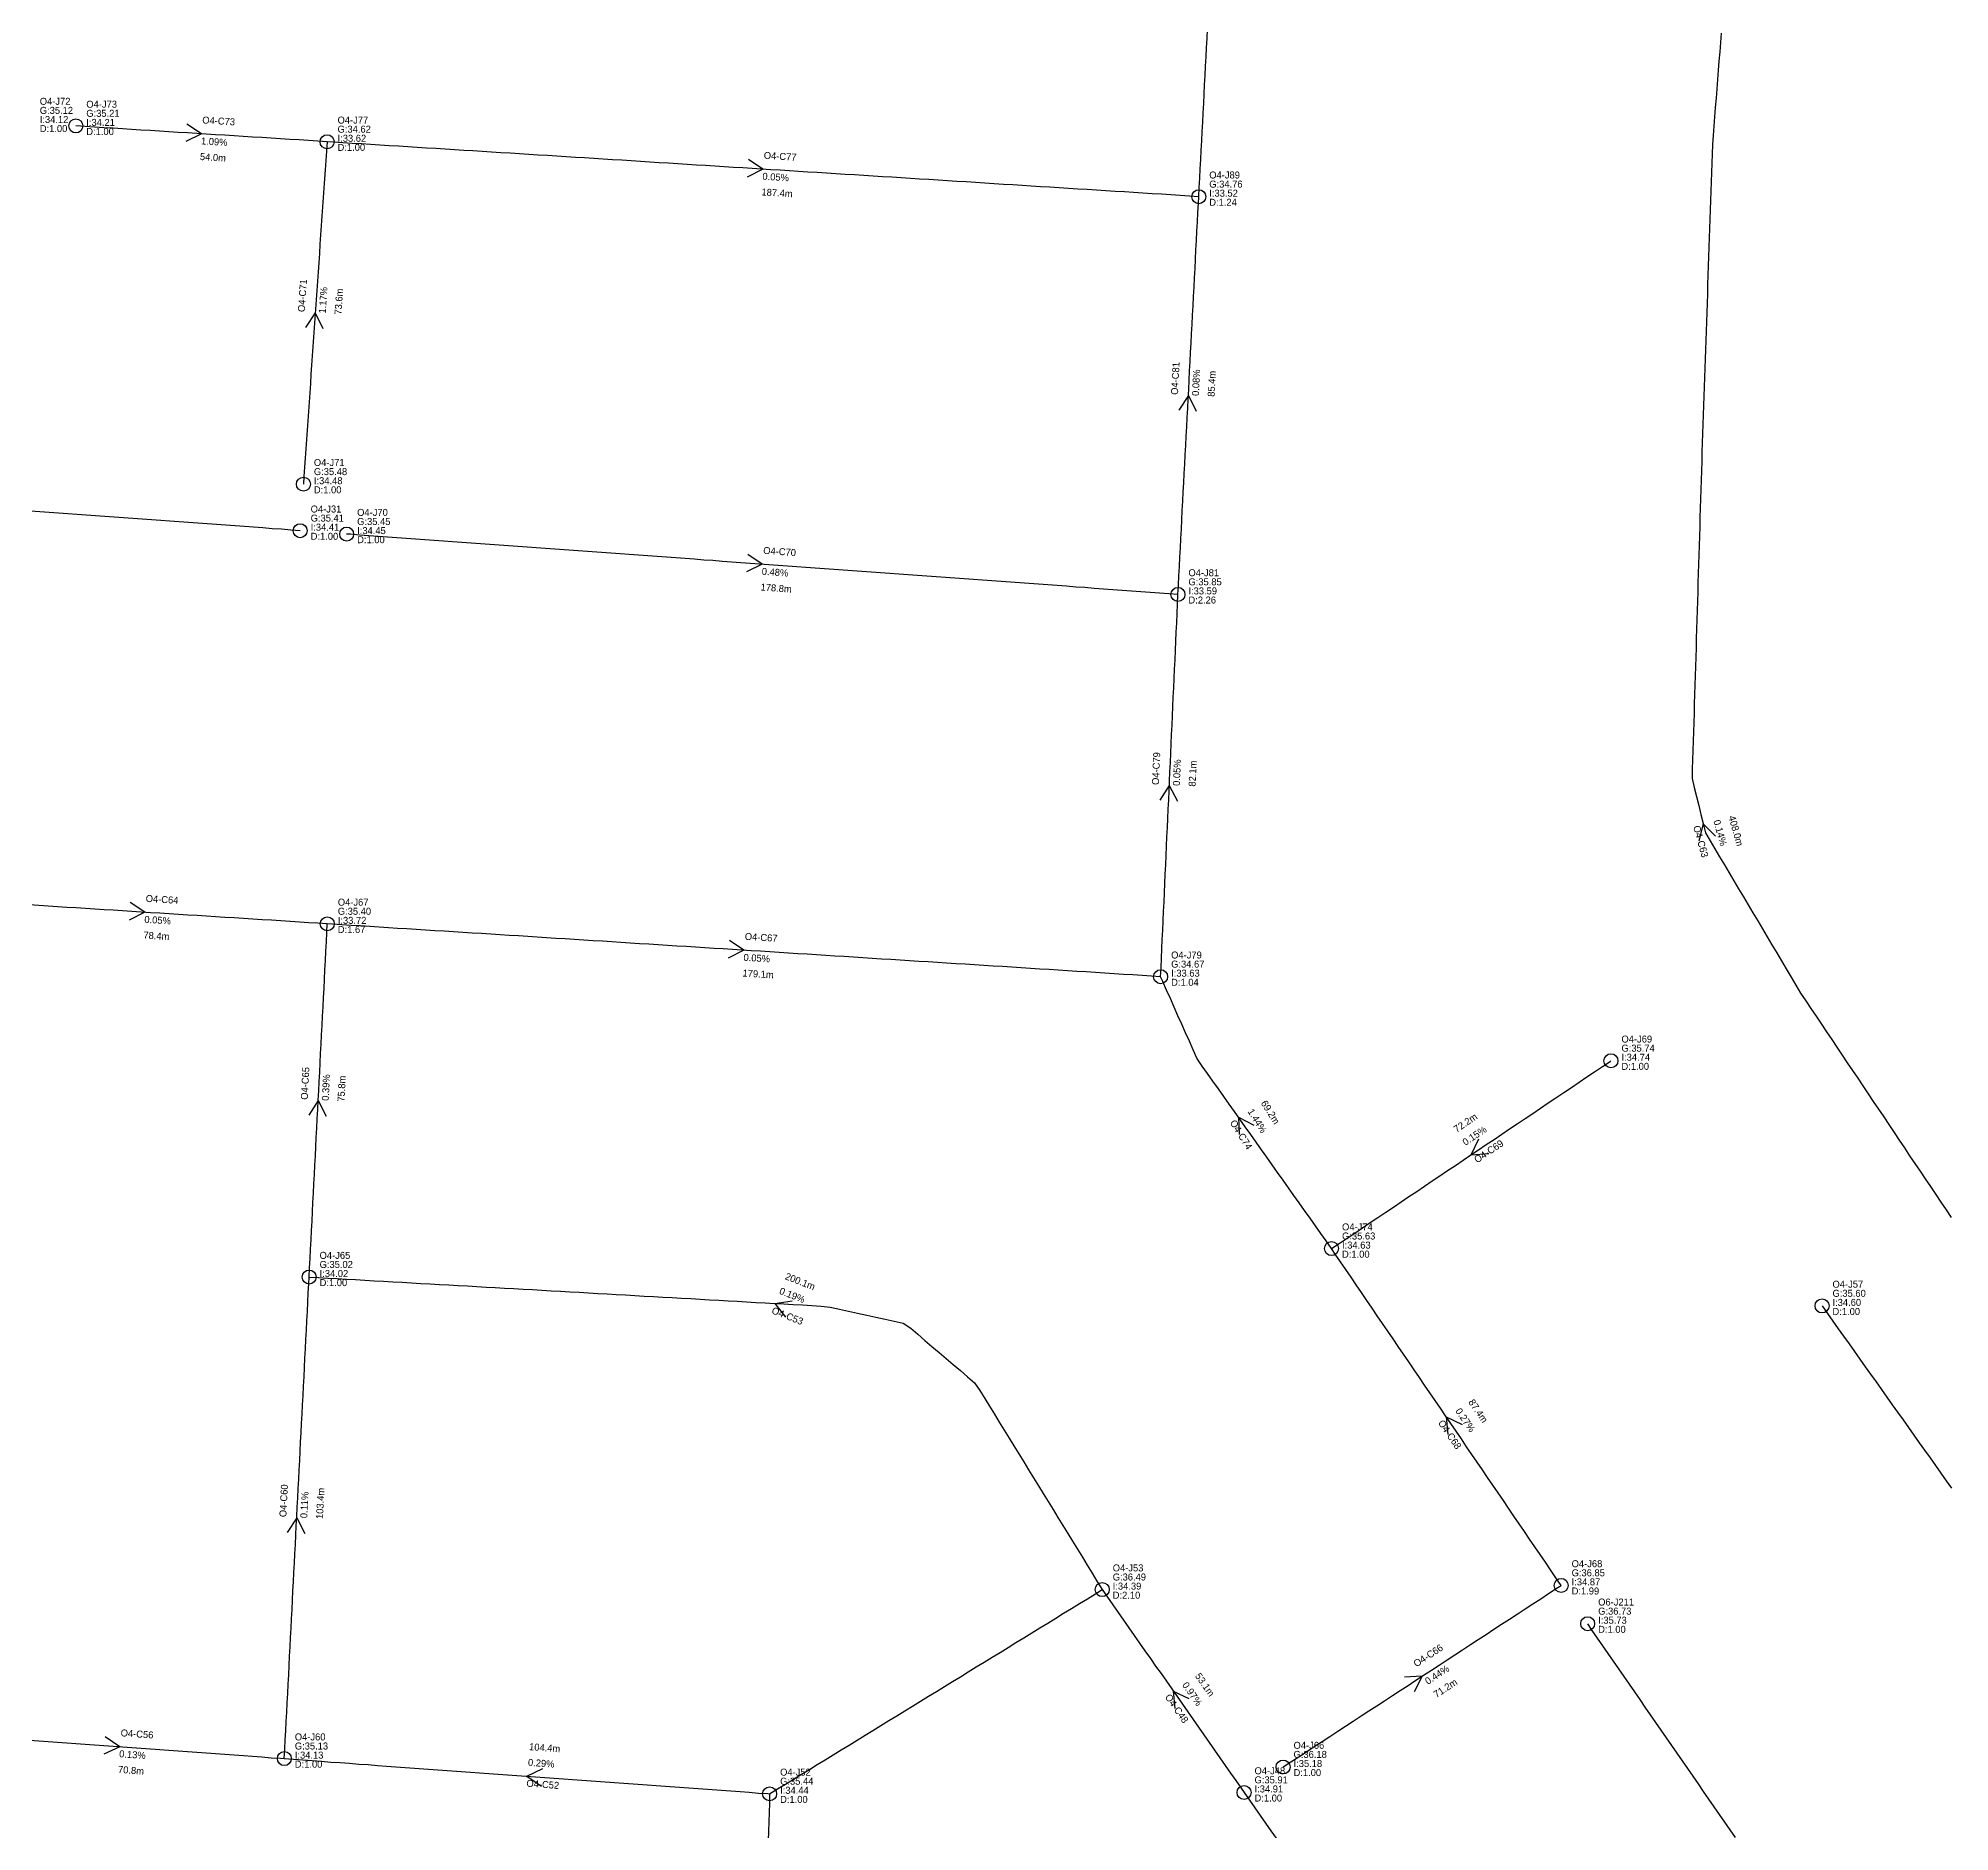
# Model space of a CAD drawing. Header units: metres. Extents: x 607160 to 610559, y 2613470 to 2618337.
# Drawn here: x 608992.1 to 609402.1, y 2615741.9 to 2616126.6 of the extents above; entities that cross this region are included whole.
import ezdxf

# ---------------------------------------------------------------- set-up
doc = ezdxf.new("R2010")
doc.units = ezdxf.units.M
for name, color, linetype in [('SW-DRAIN-LABELS', 3, 'Continuous'), ('SW-DRAIN-ORPHAN', 8, 'Continuous'), ('SW-DRAIN-SUB-04', 4, 'Continuous'), ('SW-DRAIN-SUB-06', 6, 'Continuous'), ('SW-JUNCTIONS', 7, 'Continuous')]:
    doc.layers.add(name, color=color, linetype=linetype)

msp = doc.modelspace()

# ---------------------------------------------------------------- linework, layer by layer
at = {"layer": 'SW-DRAIN-ORPHAN'}
msp.add_lwpolyline([(609148.98, 2615750.02), (609150.69, 2615751.07), (609152.39, 2615752.11), (609154.1, 2615753.16), (609155.8, 2615754.21), (609157.51, 2615755.25), (609159.21, 2615756.3), (609160.92, 2615757.34), (609162.62, 2615758.39), (609164.32, 2615759.44), (609166.03, 2615760.48), (609167.73, 2615761.53), (609169.44, 2615762.58), (609171.14, 2615763.62), (609172.85, 2615764.67), (609174.55, 2615765.71), (609176.26, 2615766.76), (609177.96, 2615767.81), (609179.66, 2615768.85), (609181.37, 2615769.9), (609183.07, 2615770.95), (609184.78, 2615771.99), (609186.48, 2615773.04), (609188.19, 2615774.08), (609189.89, 2615775.13), (609191.6, 2615776.18), (609193.3, 2615777.22), (609195.01, 2615778.27), (609196.71, 2615779.32), (609198.41, 2615780.36), (609200.12, 2615781.41), (609201.82, 2615782.45), (609203.53, 2615783.5), (609205.23, 2615784.55), (609206.94, 2615785.59), (609208.64, 2615786.64), (609210.35, 2615787.69), (609212.05, 2615788.73), (609213.75, 2615789.78), (609215.46, 2615790.83), (609217.16, 2615791.87), (609218.87, 2615792.92), (609220.33, 2615793.82)], dxfattribs=at)
at = {"layer": 'SW-DRAIN-SUB-04'}
for p, q in [((609027.1, 2616106.06), (609023.97, 2616108.13)), ((609027.1, 2616106.06), (609023.74, 2616104.39)), ((609147.55, 2616098.47), (609144.19, 2616096.8)), ((609147.55, 2616098.47), (609144.42, 2616100.55)), ((609051.51, 2616067.64), (609049.41, 2616064.53)), ((609051.51, 2616067.64), (609053.15, 2616064.27)), ((609238.81, 2616049.93), (609236.77, 2616046.78)), ((609238.81, 2616049.93), (609240.51, 2616046.58)), ((609147.41, 2616013.74), (609144.04, 2616012.11)), ((609147.41, 2616013.74), (609144.31, 2616015.85)), ((609234.72, 2615966.27), (609232.7, 2615963.11)), ((609234.72, 2615966.27), (609236.44, 2615962.94)), ((609349.23, 2615958.08), (609348.3, 2615954.45)), ((609349.23, 2615958.08), (609351.91, 2615955.45)), ((609014.96, 2615939.09), (609011.61, 2615937.42)), ((609014.96, 2615939.09), (609011.84, 2615941.16)), ((609143.48, 2615930.94), (609140.12, 2615929.28)), ((609143.48, 2615930.94), (609140.36, 2615933.02)), ((609052.15, 2615898.73), (609050.11, 2615895.59)), ((609052.15, 2615898.73), (609053.86, 2615895.39)), ((609249.53, 2615895.17), (609252.85, 2615893.42)), ((609249.53, 2615895.17), (609249.67, 2615891.42)), ((609299.49, 2615887.1), (609301.14, 2615890.47)), ((609299.49, 2615887.1), (609303.23, 2615887.36)), ((609150.09, 2615855.2), (609153.8, 2615855.76)), ((609150.09, 2615855.2), (609152.42, 2615852.27)), ((609294.14, 2615830.84), (609297.52, 2615829.21)), ((609294.14, 2615830.84), (609294.43, 2615827.1)), ((609047.54, 2615809.21), (609045.5, 2615806.07)), ((609047.54, 2615809.21), (609049.25, 2615805.87)), ((609288.95, 2615775.25), (609285.2, 2615775.04)), ((609288.95, 2615775.25), (609287.25, 2615771.9)), ((609235.54, 2615772.06), (609238.94, 2615770.47)), ((609235.54, 2615772.06), (609235.87, 2615768.33)), ((609009.57, 2615760.13), (609006.46, 2615762.23)), ((609009.57, 2615760.13), (609006.19, 2615758.49)), ((609096.93, 2615753.79), (609100.31, 2615755.43)), ((609096.93, 2615753.79), (609100.04, 2615751.69))]:
    msp.add_line(p, q, dxfattribs=at)
for points in [[(609241.04, 2616092.58), (609241.15, 2616094.58), (609241.25, 2616096.58), (609241.36, 2616098.58), (609241.46, 2616100.57), (609241.57, 2616102.57), (609241.67, 2616104.57), (609241.78, 2616106.57), (609241.88, 2616108.56), (609241.98, 2616110.56), (609242.09, 2616112.56), (609242.19, 2616114.55), (609242.3, 2616116.55), (609242.4, 2616118.55), (609242.51, 2616120.55), (609242.61, 2616122.54), (609242.72, 2616124.54), (609242.82, 2616126.54), (609242.93, 2616128.53)], [(609353.11, 2616127.66), (609352.95, 2616125.67), (609352.79, 2616123.68), (609352.63, 2616121.68), (609352.47, 2616119.69), (609352.31, 2616117.7), (609352.15, 2616115.7), (609351.99, 2616113.71), (609351.83, 2616111.71), (609351.67, 2616109.72), (609351.51, 2616107.73), (609351.35, 2616105.73), (609351.22, 2616103.74), (609351.15, 2616101.74), (609351.09, 2616099.74), (609351.02, 2616097.74), (609350.95, 2616095.74), (609350.88, 2616093.74), (609350.81, 2616091.75), (609350.75, 2616089.75), (609350.68, 2616087.75), (609350.61, 2616085.75), (609350.54, 2616083.75), (609350.47, 2616081.75), (609350.41, 2616079.75), (609350.34, 2616077.75), (609350.27, 2616075.75), (609350.2, 2616073.76), (609350.13, 2616071.76), (609350.06, 2616069.76), (609350, 2616067.76), (609349.93, 2616065.76), (609349.86, 2616063.76), (609349.79, 2616061.76), (609349.72, 2616059.76), (609349.66, 2616057.77), (609349.59, 2616055.77), (609349.52, 2616053.77), (609349.45, 2616051.77), (609349.38, 2616049.77), (609349.32, 2616047.77), (609349.25, 2616045.77), (609349.18, 2616043.77), (609349.11, 2616041.77), (609349.04, 2616039.78), (609348.98, 2616037.78), (609348.92, 2616035.78), (609348.86, 2616033.78), (609348.8, 2616031.78), (609348.74, 2616029.78), (609348.68, 2616027.78), (609348.61, 2616025.78), (609348.55, 2616023.78), (609348.49, 2616021.78), (609348.43, 2616019.79), (609348.37, 2616017.79), (609348.31, 2616015.79), (609348.25, 2616013.79), (609348.19, 2616011.79), (609348.12, 2616009.79), (609348.06, 2616007.79), (609348, 2616005.79), (609347.94, 2616003.79), (609347.88, 2616001.79), (609347.82, 2615999.79), (609347.76, 2615997.8), (609347.7, 2615995.8), (609347.63, 2615993.8), (609347.57, 2615991.8), (609347.51, 2615989.8), (609347.45, 2615987.8), (609347.39, 2615985.8), (609347.33, 2615983.8), (609347.27, 2615981.8), (609347.21, 2615979.8), (609347.14, 2615977.8), (609347.08, 2615975.81), (609347.02, 2615973.81), (609346.96, 2615971.81), (609346.9, 2615969.81), (609346.84, 2615967.81), (609347.31, 2615965.87), (609347.79, 2615963.93), (609348.27, 2615961.98), (609348.75, 2615960.04), (609349.23, 2615958.1), (609349.71, 2615956.16), (609350.71, 2615954.43), (609351.73, 2615952.71), (609352.75, 2615950.99), (609353.78, 2615949.27), (609354.8, 2615947.56), (609355.82, 2615945.84), (609356.84, 2615944.12), (609357.87, 2615942.4), (609358.89, 2615940.68), (609359.91, 2615938.96), (609360.93, 2615937.24), (609361.96, 2615935.52), (609362.98, 2615933.81), (609364, 2615932.09), (609365.02, 2615930.37), (609366.05, 2615928.65), (609367.07, 2615926.93), (609368.09, 2615925.21), (609369.12, 2615923.49), (609370.14, 2615921.77), (609371.24, 2615920.11), (609372.36, 2615918.45), (609373.47, 2615916.79), (609374.59, 2615915.13), (609375.7, 2615913.46), (609376.82, 2615911.8), (609377.93, 2615910.14), (609379.04, 2615908.48), (609380.16, 2615906.82), (609381.27, 2615905.16), (609382.39, 2615903.5), (609383.5, 2615901.84), (609384.62, 2615900.18), (609385.73, 2615898.52), (609386.85, 2615896.86), (609387.96, 2615895.2), (609389.08, 2615893.54), (609390.19, 2615891.88), (609391.3, 2615890.22), (609392.42, 2615888.56), (609393.53, 2615886.89), (609394.65, 2615885.23), (609395.76, 2615883.57), (609396.88, 2615881.91), (609397.99, 2615880.25), (609399.11, 2615878.59), (609400.22, 2615876.93), (609401.34, 2615875.27), (609402.45, 2615873.61)], [(609054.05, 2616104.36), (609052.05, 2616104.49), (609050.06, 2616104.61), (609048.06, 2616104.74), (609046.06, 2616104.86), (609044.07, 2616104.99), (609042.07, 2616105.11), (609040.08, 2616105.24), (609038.08, 2616105.37), (609036.08, 2616105.49), (609034.09, 2616105.62), (609032.09, 2616105.74), (609030.1, 2616105.87), (609028.1, 2616106), (609026.1, 2616106.12), (609024.11, 2616106.25), (609022.11, 2616106.37), (609020.12, 2616106.5), (609018.12, 2616106.63), (609016.12, 2616106.75), (609014.13, 2616106.88), (609012.13, 2616107), (609010.14, 2616107.13), (609008.14, 2616107.25), (609006.14, 2616107.38), (609004.15, 2616107.51), (609002.15, 2616107.63), (609000.16, 2616107.76), (609000.15, 2616107.76)], [(609054.05, 2616104.36), (609053.91, 2616102.36), (609053.77, 2616100.37), (609053.63, 2616098.37), (609053.5, 2616096.38), (609053.36, 2616094.38), (609053.22, 2616092.39), (609053.08, 2616090.39), (609052.94, 2616088.4), (609052.81, 2616086.4), (609052.67, 2616084.41), (609052.53, 2616082.41), (609052.39, 2616080.42), (609052.25, 2616078.42), (609052.12, 2616076.43), (609051.98, 2616074.43), (609051.84, 2616072.44), (609051.7, 2616070.44), (609051.56, 2616068.45), (609051.43, 2616066.45), (609051.29, 2616064.45), (609051.15, 2616062.46), (609051.01, 2616060.46), (609050.87, 2616058.47), (609050.74, 2616056.47), (609050.6, 2616054.48), (609050.46, 2616052.48), (609050.32, 2616050.49), (609050.18, 2616048.49), (609050.05, 2616046.5), (609049.91, 2616044.5), (609049.77, 2616042.51), (609049.63, 2616040.51), (609049.49, 2616038.52), (609049.36, 2616036.52), (609049.22, 2616034.53), (609049.08, 2616032.53), (609048.97, 2616030.91)], [(609241.04, 2616092.58), (609239.05, 2616092.71), (609237.05, 2616092.84), (609235.05, 2616092.96), (609233.06, 2616093.09), (609231.06, 2616093.21), (609229.07, 2616093.34), (609227.07, 2616093.46), (609225.07, 2616093.59), (609223.08, 2616093.72), (609221.08, 2616093.84), (609219.09, 2616093.97), (609217.09, 2616094.09), (609215.09, 2616094.22), (609213.1, 2616094.34), (609211.1, 2616094.47), (609209.11, 2616094.6), (609207.11, 2616094.72), (609205.11, 2616094.85), (609203.12, 2616094.97), (609201.12, 2616095.1), (609199.13, 2616095.22), (609197.13, 2616095.35), (609195.13, 2616095.48), (609193.14, 2616095.6), (609191.14, 2616095.73), (609189.15, 2616095.85), (609187.15, 2616095.98), (609185.15, 2616096.1), (609183.16, 2616096.23), (609181.16, 2616096.36), (609179.17, 2616096.48), (609177.17, 2616096.61), (609175.17, 2616096.73), (609173.18, 2616096.86), (609171.18, 2616096.98), (609169.19, 2616097.11), (609167.19, 2616097.23), (609165.19, 2616097.36), (609163.2, 2616097.49), (609161.2, 2616097.61), (609159.2, 2616097.74), (609157.21, 2616097.86), (609155.21, 2616097.99), (609153.22, 2616098.11), (609151.22, 2616098.24), (609149.22, 2616098.37), (609147.23, 2616098.49), (609145.23, 2616098.62), (609143.24, 2616098.74), (609141.24, 2616098.87), (609139.24, 2616098.99), (609137.25, 2616099.12), (609135.25, 2616099.25), (609133.26, 2616099.37), (609131.26, 2616099.5), (609129.26, 2616099.62), (609127.27, 2616099.75), (609125.27, 2616099.87), (609123.28, 2616100), (609121.28, 2616100.13), (609119.28, 2616100.25), (609117.29, 2616100.38), (609115.29, 2616100.5), (609113.3, 2616100.63), (609111.3, 2616100.75), (609109.3, 2616100.88), (609107.31, 2616101.01), (609105.31, 2616101.13), (609103.32, 2616101.26), (609101.32, 2616101.38), (609099.32, 2616101.51), (609097.33, 2616101.63), (609095.33, 2616101.76), (609093.34, 2616101.89), (609091.34, 2616102.01), (609089.34, 2616102.14), (609087.35, 2616102.26), (609085.35, 2616102.39), (609083.36, 2616102.51), (609081.36, 2616102.64), (609079.36, 2616102.77), (609077.37, 2616102.89), (609075.37, 2616103.02), (609073.37, 2616103.14), (609071.38, 2616103.27), (609069.38, 2616103.39), (609067.39, 2616103.52), (609065.39, 2616103.65), (609063.39, 2616103.77), (609061.4, 2616103.9), (609059.4, 2616104.02), (609057.41, 2616104.15), (609055.41, 2616104.27), (609054.05, 2616104.36)], [(609236.57, 2616007.27), (609236.68, 2616009.27), (609236.78, 2616011.26), (609236.89, 2616013.26), (609236.99, 2616015.26), (609237.1, 2616017.25), (609237.2, 2616019.25), (609237.3, 2616021.25), (609237.41, 2616023.25), (609237.51, 2616025.24), (609237.62, 2616027.24), (609237.72, 2616029.24), (609237.83, 2616031.23), (609237.93, 2616033.23), (609238.04, 2616035.23), (609238.14, 2616037.23), (609238.25, 2616039.22), (609238.35, 2616041.22), (609238.46, 2616043.22), (609238.56, 2616045.22), (609238.67, 2616047.21), (609238.77, 2616049.21), (609238.87, 2616051.21), (609238.98, 2616053.2), (609239.08, 2616055.2), (609239.19, 2616057.2), (609239.29, 2616059.2), (609239.4, 2616061.19), (609239.5, 2616063.19), (609239.61, 2616065.19), (609239.71, 2616067.19), (609239.82, 2616069.18), (609239.92, 2616071.18), (609240.03, 2616073.18), (609240.13, 2616075.17), (609240.24, 2616077.17), (609240.34, 2616079.17), (609240.44, 2616081.17), (609240.55, 2616083.16), (609240.65, 2616085.16), (609240.76, 2616087.16), (609240.86, 2616089.16), (609240.97, 2616091.15), (609241.04, 2616092.58)], [(609048.28, 2616020.94), (609046.28, 2616021.08), (609044.29, 2616021.23), (609042.29, 2616021.37), (609040.3, 2616021.52), (609038.3, 2616021.66), (609036.31, 2616021.81), (609034.31, 2616021.95), (609032.32, 2616022.1), (609030.32, 2616022.24), (609028.33, 2616022.39), (609026.34, 2616022.53), (609024.34, 2616022.67), (609022.35, 2616022.82), (609020.35, 2616022.96), (609018.36, 2616023.11), (609016.36, 2616023.25), (609014.37, 2616023.4), (609012.37, 2616023.54), (609010.38, 2616023.69), (609008.38, 2616023.83), (609006.39, 2616023.98), (609004.39, 2616024.12), (609002.4, 2616024.27), (609000.4, 2616024.41), (608998.41, 2616024.56), (608996.41, 2616024.7), (608994.42, 2616024.85), (608992.42, 2616024.99), (608990.43, 2616025.14)], [(609236.57, 2616007.27), (609234.58, 2616007.41), (609232.58, 2616007.56), (609230.59, 2616007.7), (609228.59, 2616007.85), (609226.6, 2616007.99), (609224.6, 2616008.14), (609222.61, 2616008.28), (609220.61, 2616008.43), (609218.62, 2616008.57), (609216.62, 2616008.72), (609214.63, 2616008.86), (609212.64, 2616009.01), (609210.64, 2616009.15), (609208.65, 2616009.3), (609206.65, 2616009.44), (609204.66, 2616009.58), (609202.66, 2616009.73), (609200.67, 2616009.87), (609198.67, 2616010.02), (609196.68, 2616010.16), (609194.68, 2616010.31), (609192.69, 2616010.45), (609190.69, 2616010.6), (609188.7, 2616010.74), (609186.7, 2616010.89), (609184.71, 2616011.03), (609182.71, 2616011.18), (609180.72, 2616011.32), (609178.72, 2616011.47), (609176.73, 2616011.61), (609174.74, 2616011.76), (609172.74, 2616011.9), (609170.75, 2616012.05), (609168.75, 2616012.19), (609166.76, 2616012.34), (609164.76, 2616012.48), (609162.77, 2616012.63), (609160.77, 2616012.77), (609158.78, 2616012.92), (609156.78, 2616013.06), (609154.79, 2616013.21), (609152.79, 2616013.35), (609150.8, 2616013.49), (609148.8, 2616013.64), (609146.81, 2616013.78), (609144.81, 2616013.93), (609142.82, 2616014.07), (609140.82, 2616014.22), (609138.83, 2616014.36), (609136.83, 2616014.51), (609134.84, 2616014.65), (609132.85, 2616014.8), (609130.85, 2616014.94), (609128.86, 2616015.09), (609126.86, 2616015.23), (609124.87, 2616015.38), (609122.87, 2616015.52), (609120.88, 2616015.67), (609118.88, 2616015.81), (609116.89, 2616015.96), (609114.89, 2616016.1), (609112.9, 2616016.25), (609110.9, 2616016.39), (609108.91, 2616016.54), (609106.91, 2616016.68), (609104.92, 2616016.83), (609102.92, 2616016.97), (609100.93, 2616017.12), (609098.93, 2616017.26), (609096.94, 2616017.41), (609094.95, 2616017.55), (609092.95, 2616017.69), (609090.96, 2616017.84), (609088.96, 2616017.98), (609086.97, 2616018.13), (609084.97, 2616018.27), (609082.98, 2616018.42), (609080.98, 2616018.56), (609078.99, 2616018.71), (609076.99, 2616018.85), (609075, 2616019), (609073, 2616019.14), (609071.01, 2616019.29), (609069.01, 2616019.43), (609067.02, 2616019.58), (609065.02, 2616019.72), (609063.03, 2616019.87), (609061.03, 2616020.01), (609059.04, 2616020.16), (609058.25, 2616020.21)], [(609232.86, 2615925.28), (609232.95, 2615927.28), (609233.04, 2615929.27), (609233.13, 2615931.27), (609233.22, 2615933.27), (609233.31, 2615935.27), (609233.4, 2615937.27), (609233.5, 2615939.26), (609233.59, 2615941.26), (609233.68, 2615943.26), (609233.77, 2615945.26), (609233.86, 2615947.26), (609233.95, 2615949.25), (609234.04, 2615951.25), (609234.13, 2615953.25), (609234.22, 2615955.25), (609234.31, 2615957.25), (609234.4, 2615959.24), (609234.49, 2615961.24), (609234.58, 2615963.24), (609234.67, 2615965.24), (609234.76, 2615967.24), (609234.85, 2615969.23), (609234.94, 2615971.23), (609235.03, 2615973.23), (609235.12, 2615975.23), (609235.21, 2615977.23), (609235.3, 2615979.22), (609235.39, 2615981.22), (609235.48, 2615983.22), (609235.57, 2615985.22), (609235.67, 2615987.22), (609235.76, 2615989.21), (609235.85, 2615991.21), (609235.94, 2615993.21), (609236.03, 2615995.21), (609236.12, 2615997.21), (609236.21, 2615999.2), (609236.3, 2616001.2), (609236.39, 2616003.2), (609236.48, 2616005.2), (609236.57, 2616007.27)], [(609054.1, 2615936.61), (609052.1, 2615936.73), (609050.11, 2615936.86), (609048.11, 2615936.99), (609046.12, 2615937.11), (609044.12, 2615937.24), (609042.12, 2615937.37), (609040.13, 2615937.49), (609038.13, 2615937.62), (609036.14, 2615937.75), (609034.14, 2615937.87), (609032.15, 2615938), (609030.15, 2615938.12), (609028.15, 2615938.25), (609026.16, 2615938.38), (609024.16, 2615938.5), (609022.17, 2615938.63), (609020.17, 2615938.76), (609018.17, 2615938.88), (609016.18, 2615939.01), (609014.18, 2615939.14), (609012.19, 2615939.26), (609010.19, 2615939.39), (609008.19, 2615939.52), (609006.2, 2615939.64), (609004.2, 2615939.77), (609002.21, 2615939.9), (609000.21, 2615940.02), (608998.21, 2615940.15), (608996.22, 2615940.28), (608994.22, 2615940.4), (608992.23, 2615940.53), (608990.23, 2615940.66)], [(609050.2, 2615860.86), (609050.3, 2615862.86), (609050.41, 2615864.86), (609050.51, 2615866.85), (609050.61, 2615868.85), (609050.71, 2615870.85), (609050.82, 2615872.85), (609050.92, 2615874.84), (609051.02, 2615876.84), (609051.13, 2615878.84), (609051.23, 2615880.83), (609051.33, 2615882.83), (609051.43, 2615884.83), (609051.54, 2615886.83), (609051.64, 2615888.82), (609051.74, 2615890.82), (609051.85, 2615892.82), (609051.95, 2615894.82), (609052.05, 2615896.81), (609052.15, 2615898.81), (609052.26, 2615900.81), (609052.36, 2615902.81), (609052.46, 2615904.8), (609052.57, 2615906.8), (609052.67, 2615908.8), (609052.77, 2615910.8), (609052.87, 2615912.79), (609052.98, 2615914.79), (609053.08, 2615916.79), (609053.18, 2615918.78), (609053.29, 2615920.78), (609053.39, 2615922.78), (609053.49, 2615924.78), (609053.59, 2615926.77), (609053.7, 2615928.77), (609053.8, 2615930.77), (609053.9, 2615932.77), (609054.01, 2615934.76), (609054.1, 2615936.61)], [(609232.86, 2615925.28), (609230.87, 2615925.41), (609228.87, 2615925.53), (609226.87, 2615925.66), (609224.88, 2615925.78), (609222.88, 2615925.91), (609220.89, 2615926.04), (609218.89, 2615926.16), (609216.89, 2615926.29), (609214.9, 2615926.42), (609212.9, 2615926.54), (609210.91, 2615926.67), (609208.91, 2615926.8), (609206.91, 2615926.92), (609204.92, 2615927.05), (609202.92, 2615927.18), (609200.93, 2615927.3), (609198.93, 2615927.43), (609196.93, 2615927.56), (609194.94, 2615927.68), (609192.94, 2615927.81), (609190.95, 2615927.93), (609188.95, 2615928.06), (609186.95, 2615928.19), (609184.96, 2615928.31), (609182.96, 2615928.44), (609180.97, 2615928.57), (609178.97, 2615928.69), (609176.97, 2615928.82), (609174.98, 2615928.95), (609172.98, 2615929.07), (609170.99, 2615929.2), (609168.99, 2615929.33), (609166.99, 2615929.45), (609165, 2615929.58), (609163, 2615929.71), (609161.01, 2615929.83), (609159.01, 2615929.96), (609157.01, 2615930.09), (609155.02, 2615930.21), (609153.02, 2615930.34), (609151.03, 2615930.46), (609149.03, 2615930.59), (609147.03, 2615930.72), (609145.04, 2615930.84), (609143.04, 2615930.97), (609141.05, 2615931.1), (609139.05, 2615931.22), (609137.05, 2615931.35), (609135.06, 2615931.48), (609133.06, 2615931.6), (609131.07, 2615931.73), (609129.07, 2615931.86), (609127.07, 2615931.98), (609125.08, 2615932.11), (609123.08, 2615932.24), (609121.09, 2615932.36), (609119.09, 2615932.49), (609117.09, 2615932.61), (609115.1, 2615932.74), (609113.1, 2615932.87), (609111.11, 2615932.99), (609109.11, 2615933.12), (609107.11, 2615933.25), (609105.12, 2615933.37), (609103.12, 2615933.5), (609101.13, 2615933.63), (609099.13, 2615933.75), (609097.13, 2615933.88), (609095.14, 2615934.01), (609093.14, 2615934.13), (609091.15, 2615934.26), (609089.15, 2615934.39), (609087.15, 2615934.51), (609085.16, 2615934.64), (609083.16, 2615934.77), (609081.17, 2615934.89), (609079.17, 2615935.02), (609077.17, 2615935.14), (609075.18, 2615935.27), (609073.18, 2615935.4), (609071.19, 2615935.52), (609069.19, 2615935.65), (609067.19, 2615935.78), (609065.2, 2615935.9), (609063.2, 2615936.03), (609061.21, 2615936.16), (609059.21, 2615936.28), (609057.21, 2615936.41), (609055.22, 2615936.54), (609054.1, 2615936.61)], [(609269.52, 2615866.96), (609268.36, 2615868.59), (609267.21, 2615870.22), (609266.05, 2615871.85), (609264.9, 2615873.48), (609263.74, 2615875.12), (609262.58, 2615876.75), (609261.43, 2615878.38), (609260.27, 2615880.01), (609259.12, 2615881.64), (609257.96, 2615883.28), (609256.8, 2615884.91), (609255.65, 2615886.54), (609254.49, 2615888.17), (609253.33, 2615889.8), (609252.18, 2615891.44), (609251.02, 2615893.07), (609249.87, 2615894.7), (609248.71, 2615896.33), (609247.55, 2615897.96), (609246.4, 2615899.6), (609245.24, 2615901.23), (609244.08, 2615902.86), (609242.93, 2615904.49), (609241.77, 2615906.12), (609240.65, 2615907.77), (609239.84, 2615909.6), (609239.02, 2615911.43), (609238.21, 2615913.26), (609237.4, 2615915.08), (609236.58, 2615916.91), (609235.77, 2615918.74), (609234.96, 2615920.57), (609234.15, 2615922.39), (609233.33, 2615924.22), (609232.86, 2615925.28)], [(609269.52, 2615866.96), (609271.18, 2615868.07), (609272.84, 2615869.19), (609274.5, 2615870.3), (609276.16, 2615871.42), (609277.82, 2615872.53), (609279.48, 2615873.65), (609281.14, 2615874.77), (609282.8, 2615875.88), (609284.46, 2615877), (609286.12, 2615878.11), (609287.78, 2615879.23), (609289.44, 2615880.34), (609291.1, 2615881.46), (609292.76, 2615882.58), (609294.42, 2615883.69), (609296.08, 2615884.81), (609297.74, 2615885.92), (609299.4, 2615887.04), (609301.06, 2615888.15), (609302.72, 2615889.27), (609304.38, 2615890.39), (609306.04, 2615891.5), (609307.7, 2615892.62), (609309.36, 2615893.73), (609311.02, 2615894.85), (609312.68, 2615895.96), (609314.34, 2615897.08), (609316, 2615898.2), (609317.66, 2615899.31), (609319.32, 2615900.43), (609320.98, 2615901.54), (609322.64, 2615902.66), (609324.3, 2615903.77), (609325.96, 2615904.89), (609327.62, 2615906.01), (609329.28, 2615907.12), (609329.46, 2615907.25)], [(609318.77, 2615794.72), (609317.64, 2615796.37), (609316.52, 2615798.03), (609315.39, 2615799.68), (609314.26, 2615801.33), (609313.14, 2615802.98), (609312.01, 2615804.64), (609310.88, 2615806.29), (609309.76, 2615807.94), (609308.63, 2615809.59), (609307.5, 2615811.25), (609306.38, 2615812.9), (609305.25, 2615814.55), (609304.12, 2615816.2), (609303, 2615817.86), (609301.87, 2615819.51), (609300.74, 2615821.16), (609299.62, 2615822.81), (609298.49, 2615824.47), (609297.36, 2615826.12), (609296.24, 2615827.77), (609295.11, 2615829.42), (609293.98, 2615831.08), (609292.86, 2615832.73), (609291.73, 2615834.38), (609290.6, 2615836.03), (609289.48, 2615837.69), (609288.35, 2615839.34), (609287.22, 2615840.99), (609286.1, 2615842.64), (609284.97, 2615844.3), (609283.84, 2615845.95), (609282.72, 2615847.6), (609281.59, 2615849.25), (609280.46, 2615850.91), (609279.34, 2615852.56), (609278.21, 2615854.21), (609277.08, 2615855.86), (609275.96, 2615857.52), (609274.83, 2615859.17), (609273.7, 2615860.82), (609272.58, 2615862.47), (609271.45, 2615864.13), (609270.32, 2615865.78), (609269.52, 2615866.96)], [(609044.88, 2615757.57), (609044.99, 2615759.56), (609045.09, 2615761.56), (609045.19, 2615763.56), (609045.3, 2615765.56), (609045.4, 2615767.55), (609045.5, 2615769.55), (609045.6, 2615771.55), (609045.71, 2615773.55), (609045.81, 2615775.54), (609045.91, 2615777.54), (609046.01, 2615779.54), (609046.12, 2615781.54), (609046.22, 2615783.53), (609046.32, 2615785.53), (609046.43, 2615787.53), (609046.53, 2615789.53), (609046.63, 2615791.52), (609046.73, 2615793.52), (609046.84, 2615795.52), (609046.94, 2615797.51), (609047.04, 2615799.51), (609047.15, 2615801.51), (609047.25, 2615803.51), (609047.35, 2615805.5), (609047.45, 2615807.5), (609047.56, 2615809.5), (609047.66, 2615811.5), (609047.76, 2615813.49), (609047.87, 2615815.49), (609047.97, 2615817.49), (609048.07, 2615819.49), (609048.17, 2615821.48), (609048.28, 2615823.48), (609048.38, 2615825.48), (609048.48, 2615827.47), (609048.58, 2615829.47), (609048.69, 2615831.47), (609048.79, 2615833.47), (609048.89, 2615835.46), (609049, 2615837.46), (609049.1, 2615839.46), (609049.2, 2615841.46), (609049.3, 2615843.45), (609049.41, 2615845.45), (609049.51, 2615847.45), (609049.61, 2615849.45), (609049.72, 2615851.44), (609049.82, 2615853.44), (609049.92, 2615855.44), (609050.02, 2615857.44), (609050.13, 2615859.43), (609050.2, 2615860.86)], [(609050.2, 2615860.86), (609052.2, 2615860.75), (609054.19, 2615860.64), (609056.19, 2615860.52), (609058.19, 2615860.41), (609060.18, 2615860.3), (609062.18, 2615860.18), (609064.18, 2615860.07), (609066.17, 2615859.96), (609068.17, 2615859.84), (609070.17, 2615859.73), (609072.17, 2615859.62), (609074.16, 2615859.5), (609076.16, 2615859.39), (609078.16, 2615859.28), (609080.15, 2615859.16), (609082.15, 2615859.05), (609084.15, 2615858.94), (609086.14, 2615858.83), (609088.14, 2615858.71), (609090.14, 2615858.6), (609092.13, 2615858.49), (609094.13, 2615858.37), (609096.13, 2615858.26), (609098.12, 2615858.15), (609100.12, 2615858.03), (609102.12, 2615857.92), (609104.11, 2615857.81), (609106.11, 2615857.69), (609108.11, 2615857.58), (609110.1, 2615857.47), (609112.1, 2615857.36), (609114.1, 2615857.24), (609116.09, 2615857.13), (609118.09, 2615857.02), (609120.09, 2615856.9), (609122.09, 2615856.79), (609124.08, 2615856.68), (609126.08, 2615856.56), (609128.08, 2615856.45), (609130.07, 2615856.34), (609132.07, 2615856.22), (609134.07, 2615856.11), (609136.06, 2615856), (609138.06, 2615855.89), (609140.06, 2615855.77), (609142.05, 2615855.66), (609144.05, 2615855.55), (609146.05, 2615855.43), (609148.04, 2615855.32), (609150.04, 2615855.21), (609152.04, 2615855.09), (609154.03, 2615854.98), (609156.03, 2615854.87), (609158.03, 2615854.75), (609160.02, 2615854.64), (609162, 2615854.38), (609163.96, 2615853.95), (609165.91, 2615853.53), (609167.86, 2615853.11), (609169.82, 2615852.68), (609171.77, 2615852.26), (609173.73, 2615851.84), (609175.68, 2615851.41), (609177.64, 2615850.99), (609179.25, 2615849.87), (609180.77, 2615848.57), (609182.29, 2615847.27), (609183.81, 2615845.98), (609185.33, 2615844.68), (609186.85, 2615843.38), (609188.37, 2615842.08), (609189.89, 2615840.78), (609191.42, 2615839.48), (609192.94, 2615838.18), (609194.06, 2615836.55), (609195.11, 2615834.84), (609196.16, 2615833.14), (609197.21, 2615831.44), (609198.25, 2615829.73), (609199.3, 2615828.03), (609200.35, 2615826.32), (609201.4, 2615824.62), (609202.44, 2615822.92), (609203.49, 2615821.21), (609204.54, 2615819.51), (609205.59, 2615817.81), (609206.63, 2615816.1), (609207.68, 2615814.4), (609208.73, 2615812.69), (609209.78, 2615810.99), (609210.82, 2615809.29), (609211.87, 2615807.58), (609212.92, 2615805.88), (609213.97, 2615804.18), (609215.01, 2615802.47), (609216.06, 2615800.77), (609217.11, 2615799.06), (609218.15, 2615797.36), (609219.2, 2615795.66), (609220.33, 2615793.82)], [(609374.73, 2615854.67), (609375.89, 2615853.04), (609377.04, 2615851.41), (609378.2, 2615849.78), (609379.36, 2615848.15), (609380.52, 2615846.52), (609381.68, 2615844.89), (609382.84, 2615843.26), (609384, 2615841.63), (609385.15, 2615840), (609386.31, 2615838.37), (609387.47, 2615836.74), (609388.63, 2615835.11), (609389.79, 2615833.48), (609390.95, 2615831.85), (609392.11, 2615830.22), (609393.26, 2615828.59), (609394.42, 2615826.96), (609395.58, 2615825.33), (609396.74, 2615823.69), (609397.9, 2615822.06), (609399.06, 2615820.43), (609400.22, 2615818.8), (609401.37, 2615817.17), (609402.53, 2615815.54)], [(609220.33, 2615793.82), (609221.48, 2615792.18), (609222.62, 2615790.54), (609223.77, 2615788.9), (609224.92, 2615787.26), (609226.06, 2615785.62), (609227.21, 2615783.98), (609228.35, 2615782.34), (609229.5, 2615780.7), (609230.65, 2615779.06), (609231.79, 2615777.43), (609232.94, 2615775.79), (609234.08, 2615774.15), (609235.23, 2615772.51), (609236.38, 2615770.87), (609237.52, 2615769.23), (609238.67, 2615767.59), (609239.81, 2615765.95), (609240.96, 2615764.31), (609242.11, 2615762.67), (609243.25, 2615761.03), (609244.4, 2615759.39), (609245.54, 2615757.76), (609246.69, 2615756.12), (609247.84, 2615754.48), (609248.98, 2615752.84), (609250.13, 2615751.2), (609250.75, 2615750.31)], [(609259.12, 2615755.77), (609260.8, 2615756.87), (609262.47, 2615757.96), (609264.15, 2615759.05), (609265.82, 2615760.15), (609267.5, 2615761.24), (609269.17, 2615762.34), (609270.85, 2615763.43), (609272.52, 2615764.52), (609274.19, 2615765.62), (609275.87, 2615766.71), (609277.54, 2615767.8), (609279.22, 2615768.9), (609280.89, 2615769.99), (609282.57, 2615771.08), (609284.24, 2615772.18), (609285.92, 2615773.27), (609287.59, 2615774.36), (609289.27, 2615775.46), (609290.94, 2615776.55), (609292.62, 2615777.64), (609294.29, 2615778.74), (609295.96, 2615779.83), (609297.64, 2615780.92), (609299.31, 2615782.02), (609300.99, 2615783.11), (609302.66, 2615784.2), (609304.34, 2615785.3), (609306.01, 2615786.39), (609307.69, 2615787.49), (609309.36, 2615788.58), (609311.04, 2615789.67), (609312.71, 2615790.77), (609314.39, 2615791.86), (609316.06, 2615792.95), (609317.73, 2615794.05), (609318.77, 2615794.72)], [(608990.21, 2615761.53), (608992.21, 2615761.38), (608994.2, 2615761.24), (608996.19, 2615761.1), (608998.19, 2615760.95), (609000.18, 2615760.81), (609002.18, 2615760.66), (609004.17, 2615760.52), (609006.17, 2615760.37), (609008.16, 2615760.23), (609010.16, 2615760.08), (609012.15, 2615759.94), (609014.15, 2615759.79), (609016.14, 2615759.65), (609018.14, 2615759.51), (609020.13, 2615759.36), (609022.13, 2615759.22), (609024.12, 2615759.07), (609026.12, 2615758.93), (609028.11, 2615758.78), (609030.11, 2615758.64), (609032.1, 2615758.49), (609034.1, 2615758.35), (609036.09, 2615758.2), (609038.08, 2615758.06), (609040.08, 2615757.92), (609042.07, 2615757.77), (609044.07, 2615757.63), (609044.88, 2615757.57)], [(609044.88, 2615757.57), (609046.88, 2615757.42), (609048.87, 2615757.28), (609050.87, 2615757.13), (609052.86, 2615756.99), (609054.86, 2615756.84), (609056.85, 2615756.7), (609058.85, 2615756.56), (609060.84, 2615756.41), (609062.84, 2615756.27), (609064.83, 2615756.12), (609066.83, 2615755.98), (609068.82, 2615755.83), (609070.82, 2615755.69), (609072.81, 2615755.54), (609074.81, 2615755.4), (609076.8, 2615755.25), (609078.8, 2615755.11), (609080.79, 2615754.96), (609082.78, 2615754.82), (609084.78, 2615754.68), (609086.77, 2615754.53), (609088.77, 2615754.39), (609090.76, 2615754.24), (609092.76, 2615754.1), (609094.75, 2615753.95), (609096.75, 2615753.81), (609098.74, 2615753.66), (609100.74, 2615753.52), (609102.73, 2615753.37), (609104.73, 2615753.23), (609106.72, 2615753.08), (609108.72, 2615752.94), (609110.71, 2615752.8), (609112.71, 2615752.65), (609114.7, 2615752.51), (609116.7, 2615752.36), (609118.69, 2615752.22), (609120.69, 2615752.07), (609122.68, 2615751.93), (609124.67, 2615751.78), (609126.67, 2615751.64), (609128.66, 2615751.49), (609130.66, 2615751.35), (609132.65, 2615751.2), (609134.65, 2615751.06), (609136.64, 2615750.92), (609138.64, 2615750.77), (609140.63, 2615750.63), (609142.63, 2615750.48), (609144.62, 2615750.34), (609146.62, 2615750.19), (609148.61, 2615750.05), (609148.98, 2615750.02)], [(609148.98, 2615750.02), (609148.92, 2615748.02), (609148.86, 2615746.02), (609148.8, 2615744.02), (609148.74, 2615742.02), (609148.68, 2615740.03)], [(609250.75, 2615750.31), (609251.9, 2615748.67), (609253.04, 2615747.03), (609254.19, 2615745.39), (609255.33, 2615743.75), (609256.48, 2615742.11), (609257.63, 2615740.47)]]:
    msp.add_lwpolyline(points, dxfattribs=at)
at = {"layer": 'SW-DRAIN-SUB-06'}
msp.add_lwpolyline([(609356.16, 2615740.65), (609355.02, 2615742.29), (609353.89, 2615743.94), (609352.75, 2615745.58), (609351.61, 2615747.23), (609350.47, 2615748.87), (609349.34, 2615750.52), (609348.2, 2615752.16), (609347.06, 2615753.81), (609345.92, 2615755.45), (609344.79, 2615757.1), (609343.65, 2615758.74), (609342.51, 2615760.39), (609341.37, 2615762.03), (609340.24, 2615763.68), (609339.1, 2615765.32), (609337.96, 2615766.97), (609336.82, 2615768.61), (609335.69, 2615770.26), (609334.55, 2615771.9), (609333.41, 2615773.55), (609332.27, 2615775.19), (609331.14, 2615776.84), (609330, 2615778.48), (609328.86, 2615780.13), (609327.72, 2615781.77), (609326.59, 2615783.42), (609325.45, 2615785.06), (609324.46, 2615786.5)], dxfattribs=at)
at = {"layer": 'SW-JUNCTIONS'}
for centre in [(609000.15, 2616107.76), (609054.05, 2616104.36), (609241.04, 2616092.58), (609048.97, 2616030.91), (609048.28, 2616020.94), (609058.25, 2616020.21), (609236.57, 2616007.27), (609054.1, 2615936.61), (609232.86, 2615925.28), (609329.46, 2615907.25), (609269.52, 2615866.96), (609050.2, 2615860.86), (609374.73, 2615854.67), (609220.33, 2615793.82), (609318.77, 2615794.72), (609324.46, 2615786.5), (609044.88, 2615757.57), (609259.12, 2615755.77), (609148.98, 2615750.02), (609250.75, 2615750.31)]:
    msp.add_circle(centre, 1.5, dxfattribs=at)

# ---------------------------------------------------------------- texts
at = {"layer": 'SW-DRAIN-LABELS', "color": 7}
for s, p in [('O4-J72', (608992.42, 2616112.29)), ('G:35.12', (608992.42, 2616110.34)), ('O4-J73', (609002.4, 2616111.66)), ('G:35.21', (609002.4, 2616109.71)), ('O4-J77', (609056.3, 2616108.26)), ('G:34.62', (609056.3, 2616106.31)), ('O4-J89', (609243.29, 2616096.48)), ('G:34.76', (609243.29, 2616094.53)), ('O4-J71', (609051.22, 2616034.81)), ('G:35.48', (609051.22, 2616032.86)), ('O4-J31', (609050.53, 2616024.84)), ('O4-J70', (609060.5, 2616024.11)), ('G:35.41', (609050.53, 2616022.89)), ('G:35.45', (609060.5, 2616022.16)), ('O4-J81', (609238.82, 2616011.17)), ('G:35.85', (609238.82, 2616009.22)), ('O4-J67', (609056.35, 2615940.51)), ('G:35.40', (609056.35, 2615938.56)), ('O4-J79', (609235.11, 2615929.18)), ('G:34.67', (609235.11, 2615927.23)), ('O4-J69', (609331.71, 2615911.15)), ('G:35.74', (609331.71, 2615909.2)), ('O4-J74', (609271.77, 2615870.86)), ('G:35.63', (609271.77, 2615868.91)), ('O4-J65', (609052.45, 2615864.76)), ('G:35.02', (609052.45, 2615862.81)), ('O4-J57', (609376.98, 2615858.57)), ('G:35.60', (609376.98, 2615856.62)), ('O4-J53', (609222.58, 2615797.72)), ('O4-J68', (609321.02, 2615798.62)), ('G:36.49', (609222.58, 2615795.77)), ('G:36.85', (609321.02, 2615796.67)), ('O6-J211', (609326.71, 2615790.4)), ('G:36.73', (609326.71, 2615788.45)), ('O4-J60', (609047.13, 2615761.47)), ('G:35.13', (609047.13, 2615759.52)), ('O4-J66', (609261.37, 2615759.67)), ('G:36.18', (609261.37, 2615757.72)), ('O4-J52', (609151.23, 2615753.92)), ('O4-J48', (609253, 2615754.21)), ('G:35.44', (609151.23, 2615751.97)), ('G:35.91', (609253, 2615752.26))]:
    msp.add_text(s, height=1.5, dxfattribs=at).set_placement(p)
at = {"layer": 'SW-DRAIN-LABELS', "color": 6}
for s, p in [('D:1.00', (608992.42, 2616106.44)), ('D:1.00', (609002.4, 2616105.81)), ('D:1.00', (609056.3, 2616102.41)), ('D:1.24', (609243.29, 2616090.63)), ('D:1.00', (609051.22, 2616028.96)), ('D:1.00', (609050.53, 2616018.99)), ('D:1.00', (609060.5, 2616018.26)), ('D:2.26', (609238.82, 2616005.32)), ('D:1.67', (609056.35, 2615934.66)), ('D:1.04', (609235.11, 2615923.33)), ('D:1.00', (609331.71, 2615905.3)), ('D:1.00', (609271.77, 2615865.01)), ('D:1.00', (609052.45, 2615858.91)), ('D:1.00', (609376.98, 2615852.72)), ('D:2.10', (609222.58, 2615791.87)), ('D:1.99', (609321.02, 2615792.77)), ('D:1.00', (609326.71, 2615784.55)), ('D:1.00', (609047.13, 2615755.62)), ('D:1.00', (609261.37, 2615753.82)), ('D:1.00', (609253, 2615748.36)), ('D:1.00', (609151.23, 2615748.07))]:
    msp.add_text(s, height=1.5, dxfattribs=at).set_placement(p)
at = {"layer": 'SW-DRAIN-LABELS', "color": 4}
for s, p in [('I:34.12', (608992.42, 2616108.39)), ('I:34.21', (609002.4, 2616107.76)), ('I:33.62', (609056.3, 2616104.36)), ('I:33.52', (609243.29, 2616092.58)), ('I:34.48', (609051.22, 2616030.91)), ('I:34.41', (609050.53, 2616020.94)), ('I:34.45', (609060.5, 2616020.21)), ('I:33.59', (609238.82, 2616007.27)), ('I:33.72', (609056.35, 2615936.61)), ('I:33.63', (609235.11, 2615925.28)), ('I:34.74', (609331.71, 2615907.25)), ('I:34.63', (609271.77, 2615866.96)), ('I:34.02', (609052.45, 2615860.86)), ('I:34.60', (609376.98, 2615854.67)), ('I:34.39', (609222.58, 2615793.82)), ('I:34.87', (609321.02, 2615794.72)), ('I:35.73', (609326.71, 2615786.5)), ('I:34.13', (609047.13, 2615757.57)), ('I:35.18', (609261.37, 2615755.77)), ('I:34.44', (609151.23, 2615750.02)), ('I:34.91', (609253, 2615750.31))]:
    msp.add_text(s, height=1.5, dxfattribs=at).set_placement(p)
at = {"layer": 'SW-DRAIN-LABELS', "color": 3}
for s, rotation, p in [('O4-C73', -3.6083, (609027.24, 2616108.3)), ('O4-C77', -3.6032, (609147.69, 2616100.72)), ('O4-C71', 86.0428, (609049.26, 2616067.79)), ('O4-C81', 87.0006, (609236.56, 2616050.04)), ('O4-C70', -4.1524, (609147.57, 2616015.98)), ('O4-C79', 87.4092, (609232.47, 2615966.38)), ('O4-C63', -74.3869, (609347.07, 2615957.47)), ('O4-C64', -3.6271, (609015.11, 2615941.33)), ('O4-C67', -3.6259, (609143.62, 2615933.19)), ('O4-C65', 87.0521, (609049.9, 2615898.85)), ('O4-C74', -57.8487, (609247.63, 2615893.97)), ('O4-C69', 33.9077, (609300.75, 2615885.23)), ('O4-C53', -21.508, (609149.27, 2615853.11)), ('O4-C68', -55.7147, (609292.29, 2615829.57)), ('O4-C60', 87.0538, (609045.3, 2615809.33)), ('O4-C66', 33.1432, (609287.72, 2615777.13)), ('O4-C48', -55.0429, (609233.7, 2615770.77)), ('O4-C56', -4.1448, (609009.73, 2615762.37)), ('O4-C52', -4.1466, (609096.77, 2615751.55))]:
    msp.add_text(s, height=1.5, rotation=rotation, dxfattribs=at).set_placement(p)
at = {"layer": 'SW-DRAIN-LABELS', "color": 2}
for s, rotation, p in [('1.09%', -3.6083, (609026.96, 2616103.81)), ('54.0m', -3.6083, (609026.74, 2616100.45)), ('187.4m', -3.6032, (609147.19, 2616092.86)), ('0.05%', -3.6032, (609147.4, 2616096.23)), ('1.17%', 86.0428, (609053.75, 2616067.48)), ('73.6m', 86.0428, (609057.12, 2616067.25)), ('0.08%', 87.0006, (609241.05, 2616049.81)), ('85.4m', 87.0006, (609244.42, 2616049.63)), ('0.48%', -4.1524, (609147.25, 2616011.5)), ('178.8m', -4.1524, (609147, 2616008.13)), ('0.05%', 87.4092, (609236.97, 2615966.17)), ('82.1m', 87.4092, (609240.34, 2615966.02)), ('408.0m', -74.3869, (609354.65, 2615959.59)), ('0.14%', -74.3869, (609351.4, 2615958.68)), ('78.4m', -3.6271, (609014.61, 2615933.47)), ('0.05%', -3.6271, (609014.82, 2615936.84)), ('179.1m', -3.6259, (609143.13, 2615925.33)), ('0.05%', -3.6259, (609143.34, 2615928.7)), ('0.39%', 87.0521, (609054.4, 2615898.62)), ('75.8m', 87.0521, (609057.77, 2615898.44)), ('69.2m', -57.8487, (609254.29, 2615898.16)), ('1.44%', -57.8487, (609251.44, 2615896.37)), ('72.2m', 33.9077, (609296.35, 2615891.77)), ('0.15%', 33.9077, (609298.24, 2615888.97)), ('200.1m', -21.508, (609152.15, 2615860.44)), ('0.19%', -21.508, (609150.91, 2615857.3)), ('0.27%', -55.7147, (609296, 2615832.11)), ('87.4m', -55.7147, (609298.79, 2615834.01)), ('103.4m', 87.0538, (609053.16, 2615808.93)), ('0.11%', 87.0538, (609049.79, 2615809.1)), ('53.1m', -55.0429, (609240.15, 2615775.28)), ('0.44%', 33.1432, (609290.18, 2615773.36)), ('0.97%', -55.0429, (609237.39, 2615773.35)), ('71.2m', 33.1432, (609292.02, 2615770.54)), ('0.13%', -4.1448, (609009.41, 2615757.88)), ('104.4m', -4.1466, (609097.34, 2615759.4)), ('70.8m', -4.1448, (609009.16, 2615754.52)), ('0.29%', -4.1466, (609097.1, 2615756.04))]:
    msp.add_text(s, height=1.5, rotation=rotation, dxfattribs=at).set_placement(p)

doc.saveas('drawing.dxf')
